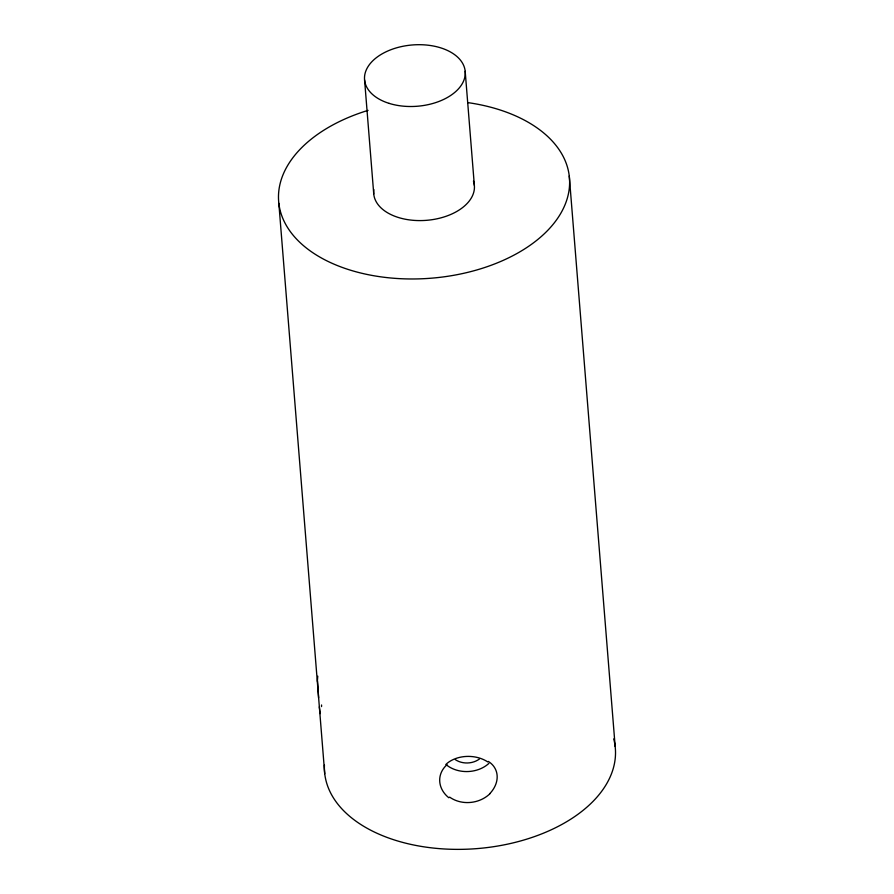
<?xml version="1.0" encoding="UTF-8"?>
<svg xmlns="http://www.w3.org/2000/svg" width="894" height="894" viewBox="0 0 894 894"><rect width="100%" height="100%" fill="white"/><g stroke="black" fill="none" stroke-linecap="round" stroke-linejoin="round"><path stroke-width="1.34" d="M320.175 713.635L319.326 706.863M569.266 176.029L615.161 746.434M465.182 71.308L474.356 185.382M364.573 79.901L373.748 193.987M278.839 203.34L324.734 773.746M318.599 697.901L317.582 681.373M467.897 102.62A145.878 88.808 -4.6 0 1 544.535 233.546A145.878 88.808 -4.6 0 1 311.302 251.672A145.878 88.808 -4.6 0 1 368.06 110.375M613.731 738.913A145.878 88.808 -4.6 0 1 479.396 848.406A145.878 88.808 -4.6 0 1 324.421 765.029M321.538 706.595A28.72 1.933 -85 0 1 321.572 704.986M317.392 681.284A28.72 7.353 -88.8 0 1 317.772 676.177M488.895 763.398A28.854 22.886 -2.8 0 1 446.061 764.594M479.475 758.961A18.036 14.304 -2.8 0 1 455.337 759.632M488.336 761.42A28.697 22.316 -22.9 0 1 489.677 793.76M489.845 793.805A28.697 24.25 -7.9 0 1 449.626 797.102M448.833 797.761A28.697 23.523 6.2 0 1 447.022 764.683M446.128 764.18A28.697 21.031 1.2 0 1 487.811 761.956M473.44 181.069A50.489 30.742 -4.6 0 1 426.93 220.293A50.489 30.742 -4.6 0 1 373.848 189.584M389.058 103.358A50.489 30.742 -4.6 0 0 465.26 73.498A50.489 30.742 -4.6 0 0 390.298 49.952A50.489 30.742 -4.6 0 0 389.058 103.358"/></g></svg>
